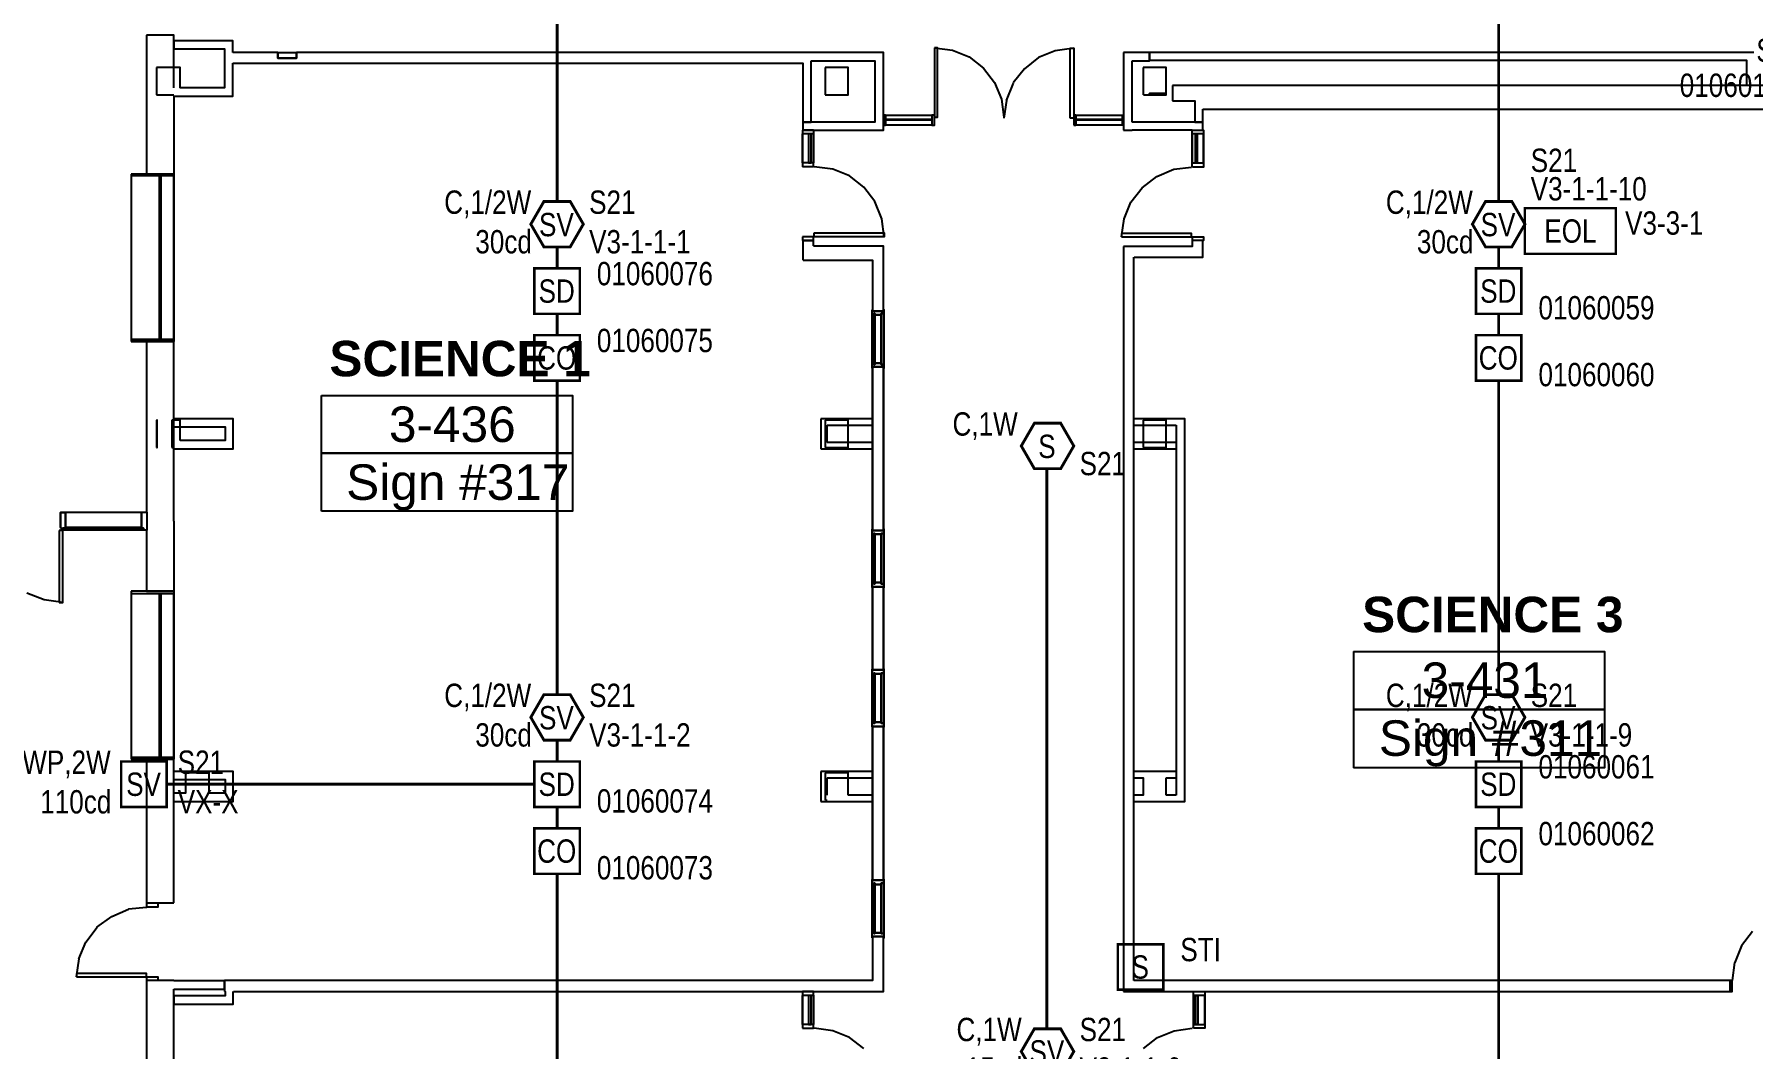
# Model space of a CAD drawing. Header units: inches. Extents: x 10004 to 17737, y 28227 to 35905.
# Drawn here: x 15290 to 16173, y 28831 to 29352 of the extents above; entities that cross this region are included whole.
import ezdxf
from ezdxf.enums import TextEntityAlignment as Align

# ---------------------------------------------------------------- set-up
doc = ezdxf.new("R2010")
doc.units = ezdxf.units.IN
doc.header["$LTSCALE"] = 0.25
doc.header["$MEASUREMENT"] = 0
for name, color, linetype in [('BACKGROUND', 8, 'Continuous'), ('CO DETECTOR', 1, 'Continuous'), ('CONDUIT', 6, 'Continuous'), ('EOL', 1, 'Continuous'), ('PULL STATION', 1, 'Continuous'), ('SMOKE DETECTOR', 1, 'Continuous'), ('SPEAKER', 1, 'Continuous'), ('SPEAKER STROBE', 1, 'Continuous')]:
    doc.layers.add(name, color=color, linetype=linetype)
doc.styles.add('Arial', font='arial.ttf', dxfattribs={"width": 0.8})
doc.styles.add('PDF Arial', font='arial.ttf')
doc.styles.add('PDF Arial Bold', font='arialbd.ttf')

# ---------------------------------------------------------------- blocks, each defined once
blk = doc.blocks.new('SIGA-COD')
at = {"layer": 'CO DETECTOR', "const_width": 1.3}
blk.add_lwpolyline([(-11.5, -11.68), (-11.5, 11.7), (11.89, 11.7), (11.89, -11.68)], close=True, dxfattribs=at)
at = {"layer": 'CO DETECTOR', "style": 'Arial', "width": 0.8}
blk.add_text('CO', height=12, dxfattribs=at).set_placement((0, 0), align=Align.MIDDLE)
for tag, p in [('ADDRESS', (20.64, 8.96)), ('ZONE', (20.64, -8.58))]:
    blk.add_attdef(tag, text='', height=12, dxfattribs=at).set_placement(p, align=Align.MIDDLE_LEFT)
blk.add_attdef('SUBSCRIPT', text='', height=12, dxfattribs=at).set_placement((-16.56, -9.02), align=Align.MIDDLE_RIGHT)
blk = doc.blocks.new('GC-S7')
at = {"layer": 'SPEAKER', "const_width": 1.46}
blk.add_lwpolyline([(13.83, 0.21), (7.08, 11.9), (-6.42, 11.9), (-13.17, 0.21), (-6.42, -11.49), (7.08, -11.49)], close=True, dxfattribs=at)
at = {"layer": 'SPEAKER', "style": 'Arial', "width": 0.8}
blk.add_text('S', height=12, dxfattribs=at).set_placement((0, 0), align=Align.MIDDLE)
for tag, p in [('C', (-14.98, 11.52)), ('1/2W', (-14.65, -8.82))]:
    blk.add_attdef(tag, text='', height=12, dxfattribs=at).set_placement(p, align=Align.MIDDLE_RIGHT)
blk.add_attdef('Speaker_Circuit', text='', height=12, dxfattribs=at).set_placement((16.8, -8.82), align=Align.MIDDLE_LEFT)
blk = doc.blocks.new('WP 757-8A-RS70 WITH LKW-1')
at = {"layer": 'SPEAKER STROBE', "const_width": 1.3}
blk.add_lwpolyline([(-11.5, -11.68), (-11.5, 11.7), (11.89, 11.7), (11.89, -11.68)], close=True, dxfattribs=at)
at = {"layer": 'SPEAKER STROBE', "style": 'Arial', "width": 0.8}
blk.add_text('SV', height=12, dxfattribs=at).set_placement((0, 0), align=Align.MIDDLE)
for tag, p in [('Speaker_Circuit', (17.55, 11.32)), ('Visual_Circuit', (17.55, -9.02))]:
    blk.add_attdef(tag, text='', height=12, dxfattribs=at).set_placement(p, align=Align.MIDDLE_LEFT)
for tag, p in [('W-WP', (-16.88, 11.32)), ('110CD', (-16.56, -9.02)), ('2W', (-16.56, -29.36))]:
    blk.add_attdef(tag, text='', height=12, dxfattribs=at).set_placement(p, align=Align.MIDDLE_RIGHT)
blk = doc.blocks.new('SIGA-278')
at = {"layer": 'PULL STATION', "const_width": 1.3}
blk.add_lwpolyline([(-11.5, -11.68), (-11.5, 11.7), (11.89, 11.7), (11.89, -11.68)], close=True, dxfattribs=at)
at = {"layer": 'PULL STATION', "style": 'Arial', "width": 0.8}
blk.add_text('S', height=12, dxfattribs=at).set_placement((0, 0), align=Align.MIDDLE)
for tag, p in [('ADDRESS', (20.64, 8.96)), ('ZONE', (20.64, -8.58))]:
    blk.add_attdef(tag, text='', height=12, dxfattribs=at).set_placement(p, align=Align.MIDDLE_LEFT)
blk.add_attdef('SUBSCRIPT', text='', height=12, dxfattribs=at).set_placement((-16.56, -9.02), align=Align.MIDDLE_RIGHT)
blk = doc.blocks.new('GC-S7VM')
at = {"layer": 'SPEAKER STROBE', "const_width": 1.46}
blk.add_lwpolyline([(13.83, 0.21), (7.08, 11.9), (-6.42, 11.9), (-13.17, 0.21), (-6.42, -11.49), (7.08, -11.49)], close=True, dxfattribs=at)
at = {"layer": 'SPEAKER STROBE', "style": 'Arial', "width": 0.8}
blk.add_text('SV', height=12, dxfattribs=at).set_placement((0, 0), align=Align.MIDDLE)
for tag, p in [('C', (-12.95, 11.52)), ('CANDELA', (-12.62, -8.82)), ('1/2W', (-12.62, -29.16))]:
    blk.add_attdef(tag, text='', height=12, dxfattribs=at).set_placement(p, align=Align.MIDDLE_RIGHT)
for tag, p in [('Speaker_Circuit', (16.8, 11.52)), ('Visual_Circuit', (16.8, -8.82))]:
    blk.add_attdef(tag, text='', height=12, dxfattribs=at).set_placement(p, align=Align.MIDDLE_LEFT)
blk = doc.blocks.new('SIGA-PD')
at = {"layer": 'SMOKE DETECTOR', "const_width": 1.3}
blk.add_lwpolyline([(-11.5, -11.68), (-11.5, 11.7), (11.89, 11.7), (11.89, -11.68)], close=True, dxfattribs=at)
at = {"layer": 'SMOKE DETECTOR', "style": 'Arial', "width": 0.8}
blk.add_text('SD', height=12, dxfattribs=at).set_placement((0, 0), align=Align.MIDDLE)
for tag, p in [('ADDRESS', (20.64, 8.96)), ('ZONE', (20.64, -8.58))]:
    blk.add_attdef(tag, text='', height=12, dxfattribs=at).set_placement(p, align=Align.MIDDLE_LEFT)
blk.add_attdef('SUBSCRIPT', text='', height=12, dxfattribs=at).set_placement((-16.56, -9.02), align=Align.MIDDLE_RIGHT)
blk = doc.blocks.new('EOLR')
at = {"layer": 'EOL', "const_width": 1.25}
blk.add_lwpolyline([(-23.38, 11.69), (23.38, 11.69), (23.38, -11.69), (-23.38, -11.69)], close=True, dxfattribs=at)
at = {"layer": 'EOL', "style": 'Arial', "width": 0.8}
blk.add_text('EOL', height=12, dxfattribs=at).set_placement((0, 0), align=Align.MIDDLE)
for tag, p in [('CIRCUIT#', (28.56, 10.91)), ('EOL_VALUE', (28.88, -9.43))]:
    blk.add_attdef(tag, text='', height=12, dxfattribs=at).set_placement(p, align=Align.MIDDLE_LEFT)

msp = doc.modelspace()

# ---------------------------------------------------------------- linework, layer by layer
at = {"layer": 'BACKGROUND'}
for points in [[(15361.66, 29324.51), (15361.66, 29351.58), (15347.63, 29351.58)], [(15347.63, 29351.58), (15347.63, 29280.22)], [(15387.78, 29348.72), (15361.64, 29348.72)], [(15361.66, 29348.72), (15361.66, 29344.58)], [(15391.93, 29342.67), (15391.93, 29348.72), (15387.79, 29348.72)], [(15361.64, 29344.57), (15387.78, 29344.57), (15387.78, 29324.5), (15364.84, 29324.5)], [(15387.79, 29320.36), (15391.93, 29320.36), (15391.93, 29337.25)], [(15391.92, 29337.25), (15685.02, 29337.25), (15685.02, 29306.98), (15685.02, 29302.84)], [(15415.19, 29342.67), (15415.19, 29339.8), (15415.19, 29342.67), (15391.94, 29342.67)], [(15415.2, 29342.67), (15424.75, 29342.67), (15424.75, 29339.8), (15415.2, 29339.8), (15424.75, 29339.8), (15424.75, 29342.67)], [(15689.17, 29342.67), (15424.74, 29342.67)], [(15685.02, 29306.99), (15689.17, 29306.99), (15689.17, 29337.25), (15689.17, 29338.52)], [(15689.17, 29338.53), (15721.99, 29338.53), (15721.99, 29306.99), (15690.45, 29306.99)], [(15689.17, 29337.25), (15689.17, 29337.25)], [(15721.99, 29302.85), (15726.46, 29302.85), (15726.46, 29338.53), (15726.46, 29342.67), (15689.18, 29342.67)], [(15752.58, 29345.22), (15752.58, 29309.54)], [(15752.59, 29345.22), (15761.82, 29343.94)], [(15752.61, 29309.54), (15754.19, 29309.54), (15754.19, 29345.22), (15752.61, 29345.22)], [(15761.84, 29343.95), (15770.44, 29340.45)], [(15770.45, 29340.44), (15777.76, 29334.71)], [(15806.12, 29340.13), (15798.81, 29334.39)], [(15814.69, 29343.62), (15806.09, 29340.12)], [(15824.24, 29344.9), (15814.69, 29343.62)], [(15822.32, 29344.9), (15824.24, 29344.9), (15824.24, 29308.9), (15822.32, 29308.9)], [(15822.37, 29308.91), (15822.37, 29344.91)], [(15849.74, 29342.67), (15849.74, 29338.53), (15849.74, 29302.84)], [(15863.14, 29342.67), (15849.76, 29342.67)], [(15854.2, 29306.99), (15854.2, 29338.53)], [(15854.22, 29338.53), (15863.14, 29338.53), (15863.14, 29342.67), (15863.14, 29338.85)], [(16169.93, 29342.67), (15863.15, 29342.67)], [(15863.15, 29338.85), (16169.93, 29338.85), (16169.93, 29325.79)], [(16173.72, 29342.66), (16169.92, 29342.66)], [(15352.78, 29335.03), (15352.78, 29321.01)], [(15364.88, 29324.52), (15364.88, 29335.03), (15352.79, 29335.03)], [(15696.5, 29321), (15708.28, 29321), (15708.28, 29335.02), (15696.5, 29335.02)], [(15696.5, 29335.02), (15696.5, 29321)], [(15777.74, 29334.7), (15783.48, 29327.38)], [(15798.8, 29334.39), (15793.05, 29327.07)], [(15863.1, 29321), (15871.7, 29321), (15871.7, 29321.64), (15863.1, 29321.64), (15871.7, 29321.64), (15871.7, 29335.02), (15859.92, 29335.02)], [(15859.92, 29335.02), (15859.92, 29321)], [(15361.66, 29320.36), (15361.66, 29280.22), (15361.66, 29194.2), (15347.63, 29194.2)], [(15352.72, 29321), (15361.66, 29321)], [(15361.64, 29320.36), (15387.78, 29320.36)], [(15783.51, 29327.38), (15787.01, 29318.78)], [(15793.03, 29327.06), (15789.53, 29318.14)], [(15859.96, 29321.01), (15863.14, 29321.01), (15863.14, 29321.64), (15863.14, 29321.01)], [(15874.92, 29325.79), (15874.92, 29317.82)], [(15726.43, 29305.39), (15727.39, 29305.39), (15727.39, 29310.49), (15727.39, 29305.39)], [(15727.39, 29310.49), (15726.43, 29310.49)], [(15726.46, 29310.5), (15726.46, 29305.4)], [(15727.4, 29310.49), (15751.28, 29310.49), (15751.28, 29305.39), (15727.4, 29305.39)], [(15751.28, 29310.49), (15751.28, 29305.39)], [(15751.29, 29305.4), (15752.58, 29305.4), (15752.58, 29310.49), (15751.29, 29310.49)], [(15786.99, 29318.78), (15788.25, 29309.53)], [(15789.55, 29318.14), (15788.29, 29308.9)], [(15824.24, 29310.49), (15824.24, 29305.39)], [(15824.28, 29305.4), (15825.23, 29305.4), (15825.23, 29310.49), (15825.23, 29305.4)], [(15825.23, 29310.49), (15824.28, 29310.49)], [(15825.23, 29310.49), (15849.12, 29310.49), (15849.12, 29305.4), (15825.23, 29305.4)], [(15874.92, 29317.82), (15886.4, 29317.82), (15886.4, 29306.99)], [(15886.35, 29306.98), (15890.5, 29306.98), (15890.5, 29313.67)], [(15890.55, 29313.68), (16200.21, 29313.68), (16200.21, 29155.35), (16187.16, 29155.35)], [(15684.71, 29302.84), (15684.71, 29300.93), (15684.71, 29285.96), (15684.71, 29284.05)], [(15685.04, 29302.85), (15690.47, 29302.85), (15690.47, 29300.94), (15684.72, 29300.94)], [(15690.47, 29302.85), (15684.72, 29302.85)], [(15690.47, 29306.99), (15685.04, 29306.99)], [(15690.45, 29302.85), (15721.99, 29302.85)], [(15727.39, 29308.26), (15727.39, 29307.94)], [(15751.28, 29308.26), (15727.4, 29308.26), (15751.28, 29308.26), (15751.28, 29307.94), (15727.4, 29307.94)], [(15825.23, 29308.27), (15825.23, 29307.95)], [(15849.12, 29308.26), (15825.23, 29308.26), (15849.12, 29308.26), (15849.12, 29307.95), (15825.23, 29307.95)], [(15849.75, 29302.85), (15854.2, 29302.85)], [(15885.1, 29306.99), (15854.22, 29306.99)], [(15885.1, 29283.73), (15885.1, 29285.96), (15885.1, 29300.93), (15885.1, 29302.85), (15854.22, 29302.85)], [(15885.07, 29302.84), (15890.5, 29302.84), (15890.5, 29306.98), (15885.07, 29306.98)], [(15885.1, 29302.85), (15885.1, 29302.85)], [(15885.14, 29302.85), (15890.87, 29302.85), (15890.87, 29300.94), (15885.14, 29300.94)], [(15684.71, 29285.96), (15684.71, 29300.93)], [(15687.9, 29285.96), (15689.17, 29285.96), (15689.17, 29300.93), (15687.9, 29300.93)], [(15687.93, 29300.94), (15687.93, 29285.97)], [(15885.1, 29300.93), (15885.1, 29285.96)], [(15886.69, 29300.93), (15887.65, 29300.93), (15887.65, 29285.96), (15886.69, 29285.96)], [(15886.71, 29285.97), (15886.71, 29300.94)], [(15684.72, 29284.06), (15690.47, 29284.06), (15690.47, 29285.96), (15684.72, 29285.96)], [(15700.34, 29282.78), (15690.78, 29284.05)], [(15885.14, 29285.97), (15890.87, 29285.97), (15890.87, 29283.74), (15885.14, 29283.74)], [(15361.66, 29280.22), (15339.67, 29280.22)], [(15354.96, 29195.16), (15361.66, 29195.16), (15361.66, 29279.27), (15339.67, 29279.27)], [(15339.69, 29280.23), (15339.69, 29279.27), (15339.69, 29195.17), (15339.69, 29194.21)], [(15339.69, 29195.16), (15354.33, 29195.16), (15354.33, 29279.27), (15339.69, 29279.27)], [(15347.63, 29280.22), (15361.66, 29280.22), (15361.66, 29279.27), (15354.96, 29279.27)], [(15355.01, 29279.28), (15355.01, 29195.17)], [(15708.91, 29279.26), (15700.29, 29282.77)], [(15716.28, 29273.54), (15708.94, 29279.28)], [(15859.28, 29273.21), (15866.93, 29278.95)], [(15866.94, 29278.95), (15875.55, 29282.77)], [(15875.55, 29282.78), (15884.79, 29283.73)], [(15721.99, 29266.21), (15716.25, 29273.54)], [(15853.56, 29265.89), (15859.29, 29273.21)], [(15725.47, 29257.28), (15721.97, 29266.2)], [(15850.08, 29257.29), (15853.58, 29265.89)], [(15690.77, 29249.96), (15726.77, 29249.96), (15726.77, 29248.05), (15690.77, 29248.05)], [(15690.78, 29248.05), (15690.78, 29249.97)], [(15726.77, 29248.05), (15725.48, 29257.29)], [(15848.77, 29248.05), (15850.05, 29257.29)], [(15848.8, 29249.65), (15848.8, 29248.05)], [(15848.81, 29248.05), (15884.79, 29248.05), (15884.79, 29249.64), (15848.81, 29249.64)], [(15684.71, 29248.05), (15684.71, 29246.13)], [(15684.72, 29246.14), (15690.47, 29246.14), (15690.47, 29248.06), (15684.72, 29248.06)], [(15685.02, 29246.13), (15685.02, 29235.94)], [(15690.47, 29243.28), (15690.47, 29246.14), (15685.04, 29246.14)], [(15720.69, 29243.26), (15690.44, 29243.26)], [(15726.46, 29210.46), (15726.46, 29209.82), (15720.71, 29209.82), (15726.46, 29209.82), (15726.46, 29243.27), (15720.71, 29243.27)], [(15885.1, 29248.05), (15885.1, 29246.14), (15885.1, 29242.95), (15849.74, 29242.95)], [(15849.74, 29242.95), (15849.74, 29237.54), (15849.74, 28865.75), (15849.74, 28860.01)], [(15885.07, 29237.53), (15890.5, 29237.53), (15890.5, 29246.13), (15885.07, 29246.13)], [(15885.14, 29248.06), (15890.87, 29248.06), (15890.87, 29246.15), (15885.14, 29246.15)], [(15685.04, 29235.95), (15690.47, 29235.95)], [(15690.44, 29235.94), (15720.69, 29235.94), (15720.69, 29209.81), (15720.69, 29210.45), (15720.37, 29210.45)], [(15855.17, 29237.53), (15885.1, 29237.53)], [(15720.38, 29210.45), (15720.38, 29208.54), (15720.38, 29182.42), (15720.38, 29180.5)], [(15720.39, 29208.54), (15721.99, 29208.54), (15721.99, 29207.91), (15721.99, 29183.06), (15721.99, 29182.42), (15720.39, 29182.42)], [(15721.67, 29182.42), (15721.99, 29182.42), (15721.99, 29208.54), (15721.67, 29208.54)], [(15721.68, 29208.55), (15721.68, 29182.42)], [(15726.45, 29180.51), (15726.77, 29180.51), (15726.77, 29182.42), (15725.16, 29182.42), (15726.77, 29182.42), (15726.77, 29208.54), (15725.16, 29208.54), (15726.77, 29208.54), (15726.77, 29210.46), (15726.45, 29210.46)], [(15347.63, 29194.2), (15347.63, 29106.28), (15304.64, 29106.28)], [(15339.67, 29194.2), (15361.66, 29194.2), (15361.66, 29195.16), (15339.67, 29195.16)], [(15720.37, 29180.5), (15720.69, 29180.5), (15720.69, 29181.14)], [(15726.46, 29097.68), (15726.46, 29097.04), (15720.71, 29097.04), (15726.46, 29097.04), (15726.46, 29181.15), (15720.71, 29181.15), (15726.46, 29181.15), (15726.46, 29180.51)], [(15437.47, 29166.49), (15437.47, 29136.86), (15437.47, 29106.91)], [(15437.5, 29166.49), (15566.52, 29166.49), (15566.52, 29136.86), (15437.5, 29136.86), (15566.52, 29136.86), (15566.52, 29106.91), (15437.5, 29106.91)], [(15352.75, 29139.74), (15353.09, 29139.74), (15353.09, 29153.75), (15352.75, 29153.75)], [(15352.78, 29153.75), (15352.78, 29139.74)], [(15364.88, 29143.24), (15364.88, 29153.75), (15360.72, 29153.75)], [(15360.72, 29153.75), (15360.72, 29139.73)], [(15388.14, 29154.39), (15361.7, 29154.39)], [(15388.1, 29139.09), (15392.24, 29139.09), (15392.24, 29154.38), (15388.1, 29154.38)], [(15694.26, 29154.38), (15694.26, 29139.09)], [(15697.48, 29154.39), (15694.28, 29154.39)], [(15696.5, 29139.73), (15708.28, 29139.73), (15708.28, 29153.75), (15696.5, 29153.75)], [(15696.5, 29153.75), (15696.5, 29139.73)], [(15720.69, 29154.38), (15697.44, 29154.38)], [(15876.85, 29154.39), (15855.2, 29154.39)], [(15859.92, 29139.73), (15871.7, 29139.73), (15871.7, 29153.74), (15859.92, 29153.74)], [(15859.92, 29153.74), (15859.92, 29139.73)], [(15876.79, 28957.81), (15881.26, 28957.81), (15881.26, 29154.38), (15876.79, 29154.38)], [(15361.7, 29150.25), (15388.14, 29150.25), (15388.14, 29143.24), (15364.9, 29143.24)], [(15697.44, 29151.19), (15720.69, 29151.19)], [(15697.48, 29142.28), (15697.48, 29151.21)], [(15855.2, 29151.21), (15876.85, 29151.21)], [(15360.69, 29139.73), (15361.66, 29139.73)], [(15361.7, 29139.1), (15388.14, 29139.1)], [(15694.28, 29139.1), (15697.48, 29139.1)], [(15720.69, 29142.28), (15697.44, 29142.28)], [(15697.44, 29139.09), (15720.69, 29139.09)], [(15876.85, 29142.29), (15855.2, 29142.29)], [(15855.2, 29139.1), (15876.85, 29139.1)], [(15303.38, 29098.32), (15305.94, 29098.32), (15305.94, 29106.28), (15303.38, 29106.28), (15305.94, 29106.28), (15305.94, 29098.64)], [(15303.39, 29098.64), (15303.39, 29106.28), (15303.39, 29098.32)], [(15345.09, 29098.63), (15345.09, 29106.28), (15345.09, 29098.31), (15304.61, 29098.31)], [(15347.63, 29106.28), (15345.1, 29106.28)], [(15346.1, 29097.36), (15348, 29097.36), (15348, 29106.29), (15345.13, 29106.29)], [(15361.66, 29101.82), (15361.66, 29065.81), (15361.66, 28979.48), (15347.63, 28979.48)], [(15302.72, 29097.04), (15302.72, 29060.08)], [(15302.72, 29060.08), (15304.64, 29060.08), (15304.64, 29097.04), (15302.72, 29097.04)], [(15304.64, 29098.31), (15304.64, 29097.36)], [(15346.08, 29097.36), (15346.08, 29098.32), (15346.08, 29097.36), (15304.66, 29097.36), (15346.08, 29097.36), (15346.08, 29098.32), (15345.11, 29098.32)], [(15346.03, 29097.35), (15347.63, 29097.35), (15347.63, 29065.81)], [(15720.69, 29097.04), (15720.69, 29097.67), (15720.37, 29097.67)], [(15720.38, 29097.68), (15720.38, 29095.45), (15720.38, 29069.64), (15720.38, 29067.73)], [(15720.39, 29095.45), (15721.99, 29095.45), (15721.99, 29095.13), (15721.99, 29070.28), (15721.99, 29069.64), (15720.39, 29069.64)], [(15721.67, 29069.64), (15721.99, 29069.64), (15721.99, 29095.45), (15721.67, 29095.45)], [(15721.68, 29095.45), (15721.68, 29069.64)], [(15726.45, 29067.73), (15726.77, 29067.73), (15726.77, 29069.64), (15725.16, 29069.64), (15726.77, 29069.64), (15726.77, 29095.45), (15725.16, 29095.45), (15726.77, 29095.45), (15726.77, 29097.68), (15726.45, 29097.68)], [(15295.08, 29061.36), (15286.16, 29064.86)], [(15361.66, 29065.81), (15339.67, 29065.81)], [(15354.96, 28980.43), (15361.66, 28980.43), (15361.66, 29064.54), (15339.67, 29064.54)], [(15339.69, 29065.82), (15339.69, 29064.55), (15339.69, 28980.44), (15339.69, 28979.48)], [(15339.69, 28980.44), (15354.33, 28980.44), (15354.33, 29064.54), (15339.69, 29064.54)], [(15347.63, 29065.81), (15361.66, 29065.81), (15361.66, 29064.54), (15354.96, 29064.54)], [(15355.01, 29064.55), (15355.01, 28980.44)], [(15720.37, 29067.73), (15720.69, 29067.73), (15720.69, 29068.04), (15720.69, 29025.35), (15720.69, 29025.67), (15720.37, 29025.67)], [(15726.46, 29025.68), (15726.46, 29025.36), (15720.71, 29025.36), (15726.46, 29025.36), (15726.46, 29068.05), (15720.71, 29068.05), (15726.46, 29068.05), (15726.46, 29067.73)], [(15304.64, 29060.08), (15295.07, 29061.36)], [(15967.93, 29034.91), (15967.93, 29004.97), (15967.93, 28975.02)], [(15967.95, 29034.92), (16096.97, 29034.92), (16096.97, 29004.97), (15967.95, 29004.97), (16096.97, 29004.97), (16096.97, 28975.02), (15967.95, 28975.02)], [(15720.38, 29025.68), (15720.38, 29023.76), (15720.38, 28997.96), (15720.38, 28996.05)], [(15720.39, 29023.77), (15721.99, 29023.77), (15721.99, 29023.45), (15721.99, 28998.6), (15721.99, 28997.96), (15720.39, 28997.96)], [(15721.67, 28997.96), (15721.99, 28997.96), (15721.99, 29023.77), (15721.67, 29023.77)], [(15721.68, 29023.77), (15721.68, 28997.96)], [(15726.45, 28996.05), (15726.77, 28996.05), (15726.77, 28997.96), (15725.16, 28997.96), (15726.77, 28997.96), (15726.77, 29023.77), (15725.16, 29023.77), (15726.77, 29023.77), (15726.77, 29025.68), (15726.45, 29025.68)], [(15720.37, 28996.04), (15720.69, 28996.04), (15720.69, 28996.36)], [(15726.46, 28917.68), (15726.46, 28917.36), (15720.71, 28917.36), (15726.46, 28917.36), (15726.46, 28996.37), (15720.71, 28996.37), (15726.46, 28996.37), (15726.46, 28996.05)], [(15347.63, 28979.48), (15347.63, 28905.57), (15347.63, 28903.34), (15338.39, 28902.38)], [(15339.67, 28979.48), (15361.66, 28979.48), (15361.66, 28980.43), (15339.67, 28980.43)], [(15367.73, 28972.48), (15367.73, 28961.96), (15361.67, 28961.96)], [(15388.14, 28973.12), (15361.7, 28973.12)], [(15361.7, 28968.97), (15388.14, 28968.97), (15388.14, 28961.97), (15379.87, 28961.97)], [(15379.83, 28961.96), (15379.83, 28972.47), (15367.74, 28972.47)], [(15388.1, 28957.82), (15392.24, 28957.82), (15392.24, 28973.11), (15388.1, 28973.11)], [(15694.26, 28973.11), (15694.26, 28957.82)], [(15697.48, 28973.12), (15694.28, 28973.12)], [(15708.28, 28961), (15708.28, 28972.47), (15696.5, 28972.47)], [(15696.5, 28972.47), (15696.5, 28958.45)], [(15720.69, 28973.11), (15697.44, 28973.11)], [(15697.44, 28969.92), (15720.69, 28969.92)], [(15697.48, 28961.01), (15697.48, 28969.93)], [(15855.13, 28969.92), (15859.92, 28969.92), (15859.92, 28961), (15855.13, 28961)], [(15876.85, 28973.12), (15855.2, 28973.12)], [(15871.7, 28961), (15871.7, 28969.92)], [(15871.75, 28969.93), (15876.85, 28969.93)], [(15361.7, 28957.82), (15388.14, 28957.82)], [(15694.28, 28957.82), (15697.48, 28957.82)], [(15696.52, 28958.46), (15697.48, 28958.46)], [(15697.44, 28957.82), (15720.69, 28957.82)], [(15720.69, 28961), (15708.28, 28961)], [(15855.2, 28957.82), (15876.85, 28957.82)], [(15876.85, 28961.01), (15871.75, 28961.01)], [(15720.69, 28917.36), (15720.69, 28917.67), (15720.37, 28917.67)], [(15720.38, 28917.67), (15720.38, 28915.76), (15720.38, 28889.96), (15720.38, 28887.73)], [(15720.39, 28915.77), (15721.99, 28915.77), (15721.99, 28915.13), (15721.99, 28890.28), (15721.99, 28889.96), (15720.39, 28889.96)], [(15721.67, 28889.96), (15721.99, 28889.96), (15721.99, 28915.77), (15721.67, 28915.77)], [(15721.68, 28915.77), (15721.68, 28889.96)], [(15726.45, 28887.73), (15726.77, 28887.73), (15726.77, 28889.96), (15725.16, 28889.96), (15726.77, 28889.96), (15726.77, 28915.77), (15725.16, 28915.77), (15726.77, 28915.77), (15726.77, 28917.68), (15726.45, 28917.68)], [(15347.63, 28905.57), (15361.66, 28905.57)], [(15347.65, 28905.57), (15353.4, 28905.57), (15353.4, 28903.35), (15347.65, 28903.35)], [(15322.17, 28893.15), (15329.82, 28898.56)], [(15329.79, 28898.56), (15338.39, 28902.38)], [(15316.44, 28885.5), (15322.19, 28893.15)], [(15720.37, 28887.73), (15720.69, 28887.73), (15720.69, 28888.36), (15720.69, 28865.75), (15387.79, 28865.75)], [(15392.26, 28860.01), (15726.46, 28860.01), (15726.46, 28865.75), (15726.46, 28888.37), (15720.71, 28888.37), (15726.46, 28888.37), (15726.46, 28887.73)], [(16173.1, 28890.92), (16167.37, 28883.59)], [(15312.91, 28876.9), (15316.43, 28885.5)], [(16167.39, 28883.59), (16163.89, 28874.99)], [(15347.63, 28867.65), (15347.63, 28869.25), (15311.65, 28869.25)], [(15311.65, 28869.25), (15311.65, 28867.66)], [(15311.69, 28867.66), (15312.95, 28876.9)], [(16163.86, 28874.99), (16162.59, 28865.75)], [(15311.65, 28867.65), (15347.63, 28867.65), (15347.63, 28865.74), (15347.63, 28776.54), (15347.63, 28774.63)], [(15361.66, 28865.75), (15347.63, 28865.75)], [(15347.65, 28867.66), (15353.4, 28867.66), (15353.4, 28865.75), (15347.65, 28865.75)], [(15361.64, 28865.75), (15387.78, 28865.75), (15387.78, 28860.01)], [(15361.64, 28861.28), (15387.78, 28861.28), (15387.78, 28865.75)], [(15361.66, 28791.83), (15361.66, 28861.28)], [(15849.72, 28860.01), (16161.63, 28860.01), (16161.63, 28865.74), (15855.13, 28865.74)], [(16161.63, 28865.74), (16161.63, 28860.01)], [(16161.65, 28860.02), (16162.61, 28860.02), (16162.61, 28865.75), (16161.65, 28865.75)], [(15361.66, 28857.78), (15361.66, 28853.64)], [(15387.84, 28860.02), (15388.14, 28860.02), (15388.14, 28857.79), (15361.7, 28857.79)], [(15361.7, 28853.65), (15388.14, 28853.65)], [(15388.1, 28853.64), (15392.24, 28853.64), (15392.24, 28860.01)], [(15684.71, 28860.01), (15684.71, 28858.1), (15684.71, 28843.13), (15684.71, 28841.22)], [(15684.71, 28843.13), (15684.71, 28858.1)], [(15684.72, 28858.11), (15690.47, 28858.11), (15690.47, 28860.02), (15684.72, 28860.02)], [(15687.9, 28843.13), (15689.17, 28843.13), (15689.17, 28858.1), (15687.9, 28858.1)], [(15687.93, 28858.11), (15687.93, 28843.13)], [(15885.73, 28841.22), (15885.73, 28843.13), (15885.73, 28858.1), (15885.73, 28860.01)], [(15885.73, 28858.1), (15885.73, 28843.13)], [(15885.76, 28860.02), (15891.49, 28860.02), (15891.49, 28858.1), (15885.76, 28858.1)], [(15887, 28858.1), (15887.96, 28858.1), (15887.96, 28843.13), (15887, 28843.13)], [(15887.02, 28843.13), (15887.02, 28858.1)], [(15684.72, 28841.22), (15690.47, 28841.22), (15690.47, 28843.13), (15684.72, 28843.13)], [(15885.76, 28843.13), (15891.49, 28843.13), (15891.49, 28841.22), (15885.76, 28841.22)], [(15700.34, 28839.94), (15690.78, 28841.22)], [(15708.91, 28836.44), (15700.29, 28839.94)], [(15716.28, 28830.71), (15708.94, 28836.44)], [(15859.98, 28830.71), (15867.29, 28836.44)], [(15867.25, 28836.44), (15875.86, 28839.94)], [(15875.86, 28839.94), (15885.1, 28841.22)]]:
    msp.add_lwpolyline(points, dxfattribs=at)
at = {"layer": 'BACKGROUND', "ltscale": 1.54341}
msp.add_lwpolyline([(16207.53, 29325.79), (15874.91, 29325.79)], dxfattribs=at)
at = {"layer": 'BACKGROUND'}
for points in [[(15690.47, 29285.96), (15690.47, 29300.94)], [(15890.87, 29300.94), (15890.87, 29285.97)], [(15725.16, 29183.05), (15725.16, 29182.42), (15725.16, 29208.54), (15725.16, 29207.9), (15721.98, 29207.9), (15725.16, 29207.9)], [(15721.98, 29183.05), (15725.16, 29183.05)], [(15305.92, 29098.63), (15345.09, 29098.63)], [(15725.16, 29070.28), (15725.16, 29069.64), (15725.16, 29095.44), (15725.16, 29095.13), (15721.98, 29095.13), (15725.16, 29095.13)], [(15721.98, 29070.28), (15725.16, 29070.28)], [(15725.16, 28998.59), (15725.16, 28997.96), (15725.16, 29023.76), (15725.16, 29023.44), (15721.98, 29023.44), (15725.16, 29023.44)], [(15721.98, 28998.59), (15725.16, 28998.59)], [(15725.16, 28890.28), (15725.16, 28889.96), (15725.16, 28915.76), (15725.16, 28915.13), (15721.98, 28915.13), (15725.16, 28915.13)], [(15721.98, 28890.28), (15725.16, 28890.28)], [(15690.47, 28843.13), (15690.47, 28858.11)], [(15891.49, 28858.1), (15891.49, 28843.13)]]:
    msp.add_lwpolyline(points, close=True, dxfattribs=at)
at = {"layer": 'BACKGROUND', "ltscale": 0.868319}
msp.add_lwpolyline([(15855.14, 28865.75), (15855.14, 29237.53)], dxfattribs=at)
at = {"layer": 'BACKGROUND', "ltscale": 0.136665}
msp.add_lwpolyline([(15720.69, 28889.96), (15720.69, 29208.54)], dxfattribs=at)
at = {"layer": 'BACKGROUND', "ltscale": 0.13667}
msp.add_lwpolyline([(15726.46, 29208.55), (15726.46, 28889.96)], dxfattribs=at)
at = {"layer": 'BACKGROUND', "ltscale": 0.208336}
msp.add_lwpolyline([(15361.66, 29101.82), (15361.66, 29194.2)], dxfattribs=at)
at = {"layer": 'BACKGROUND', "ltscale": 0.219994}
msp.add_lwpolyline([(15720.69, 29181.14), (15720.69, 29097.04)], dxfattribs=at)
at = {"layer": 'BACKGROUND', "ltscale": 0.868325}
msp.add_lwpolyline([(15876.85, 29151.21), (15876.85, 28961.01)], dxfattribs=at)
at = {"layer": 'BACKGROUND', "ltscale": 0.21167}
msp.add_lwpolyline([(15720.69, 28996.36), (15720.69, 28917.36)], dxfattribs=at)
at = {"layer": 'BACKGROUND', "ltscale": 0.273334}
msp.add_lwpolyline([(15361.66, 28905.57), (15361.66, 28979.48)], dxfattribs=at)
at = {"layer": 'CONDUIT', "lineweight": 0, "const_width": 1.5}
for points in [[(15558.64, 29266.18), (15558.64, 29388.62, 0.414214), (15552.64, 29394.62), (15543.58, 29394.62)], [(16042.58, 29266.18), (16042.58, 29382.78, 0.414214), (16036.58, 29388.78), (15824.69, 29388.78)]]:
    msp.add_lwpolyline(points, format="xyb", dxfattribs=at)
for points in [[(15558.64, 29231.82), (15558.64, 29242.8)], [(16042.58, 29242.8), (16042.58, 29231.82)], [(15558.64, 29197.46), (15558.64, 29208.44)], [(16042.58, 29208.44), (16042.58, 29197.46)], [(15558.64, 29012.68), (15558.64, 29174.08)], [(16042.58, 29174.08), (16042.58, 29012.68)], [(15810.39, 28840.93), (15810.39, 29128.8)], [(15558.64, 28978.32), (15558.64, 28989.3)], [(16042.58, 28989.3), (16042.58, 28978.32)], [(15357.99, 28966.63), (15546.95, 28966.63)], [(15558.64, 28943.96), (15558.64, 28954.94)], [(16042.58, 28954.94), (16042.58, 28943.96)], [(15558.64, 28803.1), (15558.64, 28920.58)], [(16042.58, 28920.58), (16042.58, 28744.47)]]:
    msp.add_lwpolyline(points, dxfattribs=at)

# ---------------------------------------------------------------- block references
at = {"layer": 'CO DETECTOR'}
for p, values in [((15558.45, 29185.76), {'ADDRESS': '01060075'}), ((16042.38, 29185.76), {'ZONE': '01060060'}), ((15558.45, 28932.26), {'ZONE': '01060073'}), ((16042.38, 28932.26), {'ADDRESS': '01060062'})]:
    msp.add_blockref('SIGA-COD', p, dxfattribs=at).add_auto_attribs(values)
at = {"layer": 'EOL'}
ref = msp.add_blockref('EOLR', (16079.46, 29250.98), dxfattribs=at)
ref.add_attrib('EOL_VALUE', 'V3-3-1', dxfattribs={"height": 12, "style": 'Arial', "width": 0.8}).set_placement((16107.54, 29255.08), align=Align.MIDDLE_LEFT)
at = {"layer": 'PULL STATION'}
ref = msp.add_blockref('SIGA-278', (16211.86, 29334.92), dxfattribs=at)
ref.add_attrib('ADDRESS', 'STI', dxfattribs={"height": 12, "style": 'Arial', "width": 0.8}).set_placement((16175, 29343.87), align=Align.MIDDLE_LEFT)
ref.add_attrib('SUBSCRIPT', '01060134', dxfattribs={"height": 12, "style": 'Arial', "width": 0.8}).set_placement((16195.3, 29325.89), align=Align.MIDDLE_RIGHT)
msp.add_blockref('SIGA-278', (15858.34, 28872.67), dxfattribs=at).add_auto_attribs({'ADDRESS': 'STI'})
at = {"layer": 'SMOKE DETECTOR'}
for p, values in [((15558.45, 29220.12), {'ADDRESS': '01060076'}), ((16042.38, 29220.12), {'ZONE': '01060059'}), ((15558.45, 28966.62), {'ZONE': '01060074'}), ((16042.38, 28966.62), {'ADDRESS': '01060061'})]:
    msp.add_blockref('SIGA-PD', p, dxfattribs=at).add_auto_attribs(values)
at = {"layer": 'SPEAKER'}
msp.add_blockref('GC-S7', (15810.39, 29140.28), dxfattribs=at).add_auto_attribs({'C': 'C,1W', 'Speaker_Circuit': 'S21'})
at = {"layer": 'SPEAKER STROBE'}
ref = msp.add_blockref('GC-S7VM', (16042.25, 29254.29), dxfattribs=at)
ref.add_attrib('C', 'C,1/2W', dxfattribs={"height": 12, "style": 'Arial', "width": 0.8}).set_placement((16029.3, 29265.8), align=Align.MIDDLE_RIGHT)
ref.add_attrib('Speaker_Circuit', 'S21', dxfattribs={"height": 12, "style": 'Arial', "width": 0.8}).set_placement((16059.05, 29287.32), align=Align.MIDDLE_LEFT)
ref.add_attrib('Visual_Circuit', 'V3-1-1-10', dxfattribs={"height": 12, "style": 'Arial', "width": 0.8}).set_placement((16059.05, 29272.68), align=Align.MIDDLE_LEFT)
ref.add_attrib('CANDELA', '30cd', dxfattribs={"height": 12, "style": 'Arial', "width": 0.8}).set_placement((16029.63, 29245.46), align=Align.MIDDLE_RIGHT)
for p, values in [((15558.31, 29254.29), {'C': 'C,1/2W', 'Speaker_Circuit': 'S21', 'Visual_Circuit': 'V3-1-1-1', 'CANDELA': '30cd'}), ((15558.31, 29000.79), {'C': 'C,1/2W', 'Speaker_Circuit': 'S21', 'Visual_Circuit': 'V3-1-1-2', 'CANDELA': '30cd'}), ((16042.25, 29000.79), {'C': 'C,1/2W', 'Speaker_Circuit': 'S21', 'Visual_Circuit': 'V3-1-1-9', 'CANDELA': '30cd'}), ((15810.39, 28829.03), {'C': 'C,1W', 'Speaker_Circuit': 'S21', 'Visual_Circuit': 'V3-1-1-6', 'CANDELA': '15cd'})]:
    msp.add_blockref('GC-S7VM', p, dxfattribs=at).add_auto_attribs(values)
ref = msp.add_blockref('WP 757-8A-RS70 WITH LKW-1', (15346.11, 28966.62), dxfattribs=at)
ref.add_attrib('W-WP', 'W,WP,2W', dxfattribs={"height": 12, "style": 'Arial', "width": 0.8}).set_placement((15329.22, 28977.94), align=Align.MIDDLE_RIGHT)
ref.add_attrib('Speaker_Circuit', 'S21', dxfattribs={"height": 12, "style": 'Arial', "width": 0.8}).set_placement((15363.65, 28977.94), align=Align.MIDDLE_LEFT)
ref.add_attrib('Visual_Circuit', 'VX-X', dxfattribs={"height": 12, "style": 'Arial', "width": 0.8}).set_placement((15363.65, 28957.6), align=Align.MIDDLE_LEFT)
ref.add_attrib('15/75CD', '110cd', dxfattribs={"height": 12, "style": 'Arial', "width": 0.8}).set_placement((15329.54, 28957.6), align=Align.MIDDLE_RIGHT)

# ---------------------------------------------------------------- texts
at = {"layer": 'BACKGROUND', "attachment_point": 7}
for s, insert, char_height, style in [('SCIENCE 1', (15441.64, 29176.04), 18.216, 'PDF Arial Bold'), ('3-436', (15472.22, 29142.27), 18.245, 'PDF Arial'), ('Sign #317', (15450.24, 29107.29), 18.245, 'PDF Arial'), ('SCIENCE 3', (15972.4, 29044.47), 18.216, 'PDF Arial Bold'), ('3-431', (16002.98, 29010.7), 18.245, 'PDF Arial'), ('Sign #311', (15981, 28975.71), 18.245, 'PDF Arial')]:
    msp.add_mtext(s, dxfattribs=dict(at, insert=insert, char_height=char_height, style=style))

doc.saveas('drawing.dxf')
